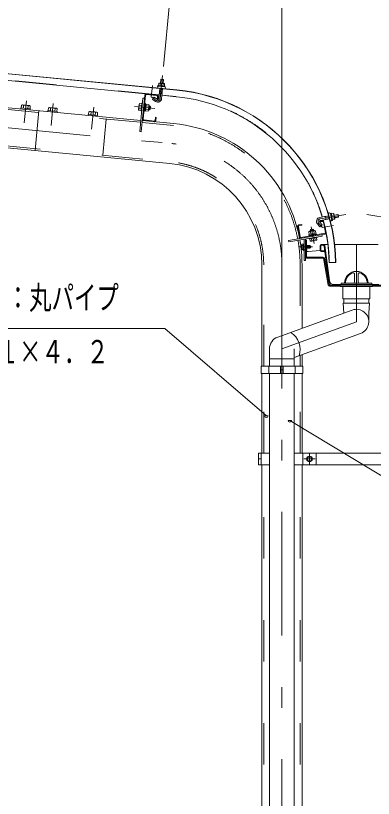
# Model space of a CAD drawing. Units: millimetres, scale not verified. Extents: x -31545 to 31552, y -14700 to 14700.
# Drawn here: x 18734 to 21509, y 5198 to 11276 of the extents above; entities that cross this region are included whole.
import ezdxf
from ezdxf.enums import TextEntityAlignment as Align

# ---------------------------------------------------------------- set-up
doc = ezdxf.new("R2010")
doc.units = ezdxf.units.MM
doc.header["$LTSCALE"] = 80
doc.linetypes.add('USER2', pattern=[10, 4, -6])
doc.linetypes.add('USER3', pattern=[24, 12, -5, 2, -5])
for name, color, linetype, lineweight in [('0-6_2-02BOLD', 7, 'Continuous', 18), ('0-7_2-12HIDDEN', 3, 'USER2', 18), ('0-8_2-22CENTER', 3, 'USER3', 18), ('0-9_2-42THIN', 4, 'Continuous', 18), ('0-A_2-52DIM', 3, 'Continuous', 18)]:
    doc.layers.add(name, color=color, linetype=linetype, lineweight=lineweight)
doc.styles.add('ＭＳ ゴシック', font='')
doc.styles.get('ＭＳ ゴシック').set_extended_font_data('MS Gothic')

msp = doc.modelspace()

# ---------------------------------------------------------------- linework, layer by layer
at = {"layer": '0-6_2-02BOLD'}
for p, q in [((19985.1, 10698.56), (14492.05, 11227.48)), ((14550.07, 11220.14), (19984.93, 10696.82)), ((19847.68, 10659.04), (17342.77, 10900.24)), ((17190.25, 10703.95), (19704.92, 10461.82)), ((19845.14, 10632.69), (19852.54, 10709.56)), ((19853.73, 10730.89), (19855.45, 10748.74)), ((19873.45, 10707.55), (19866.05, 10630.68)), ((19878.07, 10746.56), (19876.35, 10728.71)), ((19722.71, 10471.35), (19740.69, 10658.09)), ((19746.81, 10663.13), (19829.02, 10655.21)), ((19869.82, 10669.97), (19848.92, 10671.99)), ((19868.58, 10657.03), (19980.07, 10646.3)), ((18778.78, 10579.46), (18776.73, 10558.23)), ((18795.87, 10577.82), (18793.83, 10556.58)), ((19710.52, 10578.37), (19693.79, 10579.98)), ((19721.7, 10636.01), (19732.84, 10634.94)), ((19818.47, 10609.01), (19796.25, 10624.85)), ((18774.34, 10558.46), (18773.67, 10551.49)), ((18828.02, 10553.29), (18830.07, 10574.53)), ((18914.77, 10537.9), (18884.88, 10227.49)), ((19002.86, 10536.45), (19004.91, 10557.69)), ((19039.1, 10554.4), (19037.06, 10533.17)), ((19301.36, 10529.15), (19299.31, 10507.91)), ((19318.45, 10527.5), (19316.41, 10506.26)), ((19350.6, 10502.97), (19352.65, 10524.21)), ((19690, 10540.76), (19706.74, 10539.15)), ((19691.27, 10553.84), (19708, 10552.22)), ((19706.41, 10535.68), (19711.98, 10535.15)), ((19736.46, 10555.64), (19744.1, 10561.94)), ((19737.13, 10562.62), (19744.77, 10568.91)), ((19763.06, 10546.92), (19742.84, 10548.87)), ((19745.36, 10575.02), (19765.58, 10573.07)), ((19772.37, 10545.16), (19765.4, 10545.83)), ((19296.93, 10508.14), (19296.26, 10501.17)), ((19716.06, 10460.74), (19959.94, 10437.26)), ((19809.97, 10457.33), (19727.75, 10465.25)), ((21202.06, 9727.7), (21184.41, 9724.59)), ((21234.32, 9732.52), (21203.95, 9727.16)), ((21116.28, 9677.58), (21092.84, 9673.45)), ((21162.09, 9721.11), (21093.77, 9709.07)), ((21097.87, 9685.8), (21168.51, 9698.25)), ((21137.11, 9591.69), (21122.85, 9672.5)), ((21141.94, 9693.57), (21137.84, 9716.84)), ((21188.36, 9702.21), (21206.02, 9705.32)), ((20921.46, 9637.54), (20935.81, 9556.2)), ((20941.33, 9557.17), (20926.99, 9638.52)), ((20931.52, 9645.01), (20954.96, 9649.14)), ((21049.38, 9583.34), (21045.85, 9603.34)), ((21132.57, 9585.21), (20947.81, 9552.63)), ((21013.22, 9541.42), (21012.25, 9546.94)), ((21019.98, 9598.78), (21023.51, 9578.78)), ((21032.51, 9527.75), (21029.59, 9544.31)), ((21030.77, 9572.95), (21036.44, 9581.06)), ((21043.33, 9582.28), (21037.67, 9574.16)), ((21055.46, 9548.87), (21058.38, 9532.31)), ((20967.77, 9500.53), (20955.54, 9500.53)), ((20955.54, 9490.42), (20967.77, 9490.42)), ((20981.42, 9375.32), (20981.42, 9541.49)), ((20989.47, 9532.82), (20981.42, 9532.82)), ((20989.47, 9532.82), (20989.47, 9402.62)), ((20989.47, 9490.82), (21016.77, 9490.82)), ((21019.57, 9525.47), (21016.65, 9542.02)), ((21095.17, 9454.07), (21095.17, 9489.07)), ((21100.42, 9489.07), (21100.42, 9454.07)), ((21155.98, 9497.82), (21103.92, 9497.82)), ((21103.92, 9492.57), (21122.51, 9492.57)), ((21125.98, 9489.53), (21130.65, 9454.53)), ((21167.46, 9218.44), (21131.18, 9490.23)), ((21544.99, 9497.82), (21208.85, 9497.82)), ((20967.77, 9470.21), (20955.54, 9470.21)), ((20967.77, 9458.44), (20973.37, 9458.44)), ((21016.77, 9469.82), (20989.47, 9469.82)), ((21095.24, 9452.98), (21003.22, 9444.7)), ((21127.18, 9450.57), (21103.92, 9450.57)), ((21103.92, 9445.32), (21128.81, 9445.32)), ((21132.29, 9442.28), (21164.89, 9198)), ((20991.22, 9400.87), (21120.25, 9400.87)), ((21120.25, 9392.82), (20991.22, 9392.82)), ((21121.97, 9391.37), (21158.74, 9182.87)), ((21166.66, 9184.26), (21129.9, 9392.77)), ((20643.49, 8553.9), (20643.49, 9341.41)), ((20955.34, 9341.41), (20955.34, 8847.88)), ((21165.24, 9358.78), (21217.74, 9358.78)), ((21362.92, 9267.86), (21362.92, 9209.07)), ((21390.92, 9209.07), (21390.92, 9267.86)), ((21585.45, 9182.82), (21168.39, 9182.82)), ((21202.15, 9188.07), (21551.68, 9188.07)), ((21250.92, 9182.82), (21250.92, 9171.62)), ((21495.91, 9188.07), (21495.91, 9198.57)), ((21495.92, 9188.07), (21495.92, 9198.57)), ((21168.39, 9174.77), (21250.92, 9174.77)), ((21271.93, 9171.62), (21271.93, 9077.12)), ((21502.92, 9174.77), (21585.45, 9174.77)), ((21280.66, 9043.31), (21280.66, 9077.12)), ((21473.17, 9077.12), (21473.17, 9043.31)), ((21344, 8989.36), (20766.5, 8779.14)), ((20895.66, 8621.35), (21409.85, 8808.47)), ((20703.17, 8688.7), (20703.17, 8553.91)), ((20895.66, 8553.91), (20895.66, 8688.7)), ((20955.34, 8643.06), (20955.34, 8553.9)), ((20895.66, 8610.13), (20703.15, 8610.13)), ((20697.56, 8553.9), (20697.56, 8497.9)), ((20788.74, 8553.9), (20788.74, 8497.9)), ((20788.74, 8525.9), (20810.09, 8525.9)), ((20810.09, 8497.9), (20810.09, 8553.9)), ((20901.24, 8553.9), (20901.24, 8497.9)), ((20643.49, 7878.4), (20643.49, 8497.9)), ((20703.16, 8497.9), (20703.16, 2260.9)), ((20895.69, 8497.9), (20895.69, 2260.9)), ((20955.34, 7878.4), (20955.34, 8497.9)), ((20637.9, 7787.41), (20637.9, 7878.4)), ((20960.95, 7787.41), (20960.95, 7878.4)), ((21065.95, 7787.41), (21065.95, 7878.4)), ((20637.9, 7832.91), (20616.55, 7832.91)), ((20643.49, 2260.9), (20643.49, 7787.41)), ((20955.34, 2260.9), (20955.34, 7787.41))]:
    msp.add_line(p, q, dxfattribs=at)
for points in [[(19930.04, 10126.85), (14605.98, 10639.49), (14635.87, 10949.91), (14653.29, 10948.23)], [(19856.48, 10750.41), (19859.43, 10781.11), (19880.33, 10779.1), (19877.38, 10748.4)], [(19859.43, 10781.11), (19861.34, 10782.69), (19878.76, 10781.01), (19880.33, 10779.1)], [(19887.67, 10727.63), (19889.38, 10745.47), (19886.52, 10747.51), (19847.33, 10751.29), (19844.13, 10749.83), (19842.41, 10731.98)], [(19735.12, 10658.63), (19707.67, 10373.65), (19696.53, 10374.72), (19721.69, 10636.01)], [(19796.25, 10624.85), (19808.44, 10641.94), (19830.66, 10626.11)], [(19834.06, 10649.1), (19831.78, 10625.41), (19837.35, 10624.87), (19839.64, 10648.56)], [(18845.12, 10551.64), (18847.17, 10572.88), (18842.01, 10576.55), (18784.53, 10582.09), (18778.78, 10579.46)], [(19711.78, 10591.45), (19695.03, 10593.06), (19692.21, 10589.09), (19687.98, 10545.19), (19690, 10540.76)], [(19706.41, 10535.68), (19712.11, 10594.91), (19717.68, 10594.38)], [(19728.7, 10533.53), (19734.28, 10533), (19739.98, 10592.23), (19734.41, 10592.76)], [(19739.75, 10589.79), (19746.71, 10589.12), (19741.48, 10534.77), (19734.51, 10535.44)], [(19741.58, 10535.79), (19761.8, 10533.85), (19764.63, 10537.81), (19768.86, 10581.71), (19766.84, 10586.15), (19746.61, 10588.1)], [(18774.34, 10558.46), (18847.5, 10551.41), (18846.84, 10544.44)], [(18982.7, 10531.36), (18983.38, 10538.33), (19056.54, 10531.28), (19055.87, 10524.32)], [(19054.16, 10531.51), (19056.2, 10552.76), (19051.05, 10556.43), (18993.56, 10561.96), (18987.81, 10559.34), (18985.76, 10538.1)], [(19367.7, 10501.32), (19369.75, 10522.56), (19364.6, 10526.23), (19307.11, 10531.77), (19301.36, 10529.15)], [(19768.08, 10573.7), (19775.05, 10573.03), (19772.37, 10545.16), (19778.1, 10549.88), (19779.78, 10567.3), (19775.05, 10573.03)], [(19296.93, 10508.14), (19370.09, 10501.09), (19369.42, 10494.12)], [(19821.66, 10461.83), (19823.94, 10485.51), (19818.36, 10486.05), (19816.08, 10462.37)], [(21182.44, 9735.79), (21200.09, 9738.9), (21202.36, 9736.21), (21209.2, 9697.43), (21207.99, 9694.13), (21190.33, 9691.01)], [(21207.6, 9706.48), (21237.97, 9711.84), (21239.39, 9713.87), (21236.35, 9731.1), (21234.32, 9732.52), (21237.97, 9711.84)], [(21093.21, 9672.98), (21110.76, 9652.08), (21092.65, 9636.89), (21075.11, 9657.79)], [(21092.85, 9673.45), (21091.87, 9678.97), (21115.31, 9683.1)], [(20954.96, 9649.14), (20953.99, 9654.65), (20930.55, 9650.52)], [(21010.58, 9576.5), (21007.05, 9596.5), (21010.78, 9599.63), (21054.21, 9607.29), (21058.79, 9605.63), (21062.31, 9585.62)], [(21045.07, 9612.78), (21038.98, 9617.05), (21021.75, 9614), (21017.49, 9607.92)], [(21046.27, 9605.89), (21045.07, 9612.78), (21017.49, 9607.92), (21018.72, 9601.04)], [(20852.21, 9518.71), (20850.27, 9529.75), (21133.54, 9579.69)], [(20852.21, 9518.71), (21110.48, 9564.25), (21108.54, 9575.28)], [(21009.33, 9563.48), (21008.36, 9568.99), (21066.96, 9579.33), (21067.94, 9573.81)], [(21064.55, 9578.9), (21063.33, 9585.8), (21009.57, 9576.32), (21010.78, 9569.42)], [(21013.22, 9541.42), (21071.83, 9551.75), (21070.85, 9557.27)], [(21068.39, 9551.15), (21071.32, 9534.59), (21067.58, 9531.47), (21024.16, 9523.8), (21019.57, 9525.47)], [(20955.54, 9500.53), (20953.77, 9497.47), (20953.77, 9463.17), (20955.54, 9460.11), (20967.77, 9460.11)], [(20967.77, 9458.44), (20967.77, 9502.19), (20973.37, 9502.19)], [(20973.37, 9540.08), (20973.37, 9375.32), (20981.42, 9375.32)], [(21250.92, 9171.62), (21502.92, 9171.62), (21502.92, 9182.82)], [(21495.92, 9198.57), (21257.92, 9198.57), (21257.92, 9188.07)], [(21271.93, 9077.12), (21481.92, 9077.12), (21481.92, 9171.62)], [(21473.17, 8898.92), (21473.17, 8966.34), (21480.17, 9043.31), (21273.66, 9043.31), (21280.67, 8966.31)], [(20703.16, 7787.41), (20616.55, 7787.41), (20616.55, 7878.4), (20703.16, 7878.4)], [(20895.69, 7878.4), (22137.28, 7878.4), (22137.28, 7787.41), (20895.69, 7787.41)]]:
    msp.add_lwpolyline(points, dxfattribs=at)
for points in [[(19837.16, 10732.49), (19836.63, 10726.92), (19892.37, 10721.54), (19892.91, 10727.12)], [(21191.24, 9685.82), (21185.73, 9684.85), (21176.01, 9739.99), (21181.52, 9740.97)], [(21016.77, 9490.82), (21016.77, 9469.82), (21020.27, 9473.32), (21020.27, 9487.32)], [(20960.94, 8553.9), (20960.94, 8497.9), (20637.9, 8497.9), (20637.9, 8553.9)], [(20995.51, 7822.81), (21013.01, 7812.69), (21030.51, 7822.81), (21030.51, 7843.01), (21013.01, 7853.12), (20995.51, 7843.01)]]:
    msp.add_lwpolyline(points, close=True, dxfattribs=at)
for radius in [21.88, 17.15]:
    msp.add_circle((21013.01, 7832.91), radius, dxfattribs=at)
for centre, radius, start, end in [((19839.45, 10719.61), 7, 84.4998, 264.4998), ((19848.99, 10741.02), 10.06, 50.11574, 110.11574), ((19863.32, 10711.96), 37.62, 66.91203, 102.08795), ((19882.93, 10737.75), 10.06, 58.88425, 118.88425), ((19888.22, 10714.91), 7, 264.50061, 84.50061), ((19854.42, 9341.41), 1363.42, 0.73001, 84.5), ((19746.27, 10657.56), 11.2, 84.4973, 174.4973), ((19746.27, 10657.56), 5.6, 84.4973, 174.4973), ((19828.49, 10649.63), 5.6, 354.5092, 84.50122), ((19828.49, 10649.63), 11.2, 354.50143, 84.50122), ((19854.42, 9341.41), 1310.92, 16.43245, 84.5), ((19854.42, 9341.41), 1361.67, 0.73094, 84.50003), ((18786.36, 10568.61), 13.24, 44.06885, 84.5), ((18808.65, 10531.31), 48.23, 63.6357, 105.3643), ((18837.65, 10563.66), 13.24, 84.5, 124.92831), ((19726.54, 10563.63), 36.61, 153.47365, 195.52446), ((19702.01, 10585.79), 10.07, 174.49905, 215.22588), ((19758.61, 10580.34), 10.07, 313.77223, 354.49905), ((19835.99, 10633.58), 30.18, 234.5, 354.5), ((19835.99, 10633.58), 9.19, 234.5, 354.5), ((18995.39, 10548.48), 13.24, 44.06885, 84.5), ((19017.69, 10511.19), 48.23, 63.6357, 105.3643), ((19046.68, 10543.54), 13.24, 84.5, 124.92831), ((19308.94, 10518.29), 13.24, 44.06885, 84.5), ((19331.23, 10481), 48.23, 63.6357, 105.3643), ((19360.24, 10513.35), 13.24, 84.5, 124.92831), ((19698.22, 10546.57), 10.07, 133.77223, 174.49905), ((19730.3, 10563.27), 36.61, 333.47365, 15.52446), ((19754.84, 10541.12), 10.07, 354.49905, 35.22588), ((19728.28, 10470.82), 11.2, 174.4973, 264.48845), ((19728.28, 10470.82), 5.6, 174.4973, 264.48845), ((19810.51, 10462.9), 11.2, 264.49953, 354.50208), ((19810.51, 10462.9), 5.6, 264.49953, 354.5092), ((19854.42, 9341.41), 1100.92, 10.65311, 84.50005), ((19854.42, 9341.41), 789.08, 0, 84.50003), ((21168.41, 9735.1), 8.33, 10.01471, 190.01471), ((21192.9, 9731.86), 10.06, 335.62325, 35.62325), ((21168.73, 9710.28), 37.62, 352.41954, 27.59546), ((21099.24, 9678.04), 31.5, 99.99847, 220.00092), ((21099.24, 9678.04), 7.88, 100.00249, 220.00249), ((21117.26, 9672.07), 11.2, 75.34628, 100.00198), ((21117.26, 9672.07), 5.6, 14.67992, 100.00677), ((19854.42, 9341.41), 1310.92, 0.75925, 15.39432), ((21179.32, 9687.27), 5.89, 190.00774, 10.00774), ((21198.83, 9698.28), 10.06, 344.39175, 44.39175), ((20932.49, 9639.49), 11.2, 100.00313, 190.00211), ((20932.49, 9639.49), 5.6, 100.00652, 190.00652), ((21038.86, 9567.41), 36.61, 78.97455, 121.02536), ((21053.64, 9596.97), 10.07, 100.00273, 140.72955), ((20946.84, 9558.15), 11.2, 190.01096, 280.00211), ((20946.84, 9558.15), 5.6, 190.01537, 280.00652), ((21014.84, 9590.13), 10.07, 59.27591, 100.00273), ((21131.6, 9590.72), 5.6, 280.00652, 10.00652), ((21131.6, 9590.72), 11.2, 280.00217, 340.37393), ((19854.42, 9341.41), 1100.92, 0, 10.0701), ((19854.45, 9341.27), 1100.93, 7.7531, 10.07008), ((20997.32, 9496.88), 52.5, 187.75275, 213.93475), ((20961.88, 9495.47), 8.11, 180, 218.53142), ((20983.56, 9480.32), 29.79, 160.16866, 199.8291), ((21024.72, 9534.12), 10.07, 280.00273, 320.72955), ((21039.51, 9563.68), 36.61, 258.97455, 301.02536), ((21063.52, 9540.96), 10.07, 239.27591, 280.00273), ((21103.92, 9489.07), 8.75, 90, 180), ((21103.92, 9489.07), 3.5, 90, 180), ((21122.51, 9489.07), 8.75, 7.60199, 90), ((21122.51, 9489.07), 3.5, 7.60419, 90), ((20961.87, 9465.16), 8.11, 141.45375, 180), ((20997.32, 9496.88), 52.5, 224.45744, 242.85269), ((20997.32, 9496.88), 52.5, 261.39389, 276.44838), ((21103.92, 9454.07), 8.75, 180, 270), ((21103.92, 9454.07), 3.5, 180, 270), ((21127.18, 9454.07), 3.5, 270, 7.60158), ((21128.81, 9441.82), 3.5, 7.60419, 90), ((20991.22, 9402.62), 9.8, 180, 270), ((20991.22, 9402.62), 1.75, 180, 270), ((21120.25, 9391.07), 9.8, 10.00009, 90), ((21120.25, 9391.07), 1.75, 10.00024, 90), ((21376.92, 9198.57), 91, 0, 180), ((21376.92, 9198.57), 84, 109.47118, 180), ((21352.42, 9267.86), 10.5, 0, 109.47488), ((21401.42, 9267.86), 10.5, 70.52512, 180), ((21376.92, 9198.57), 84, 0, 70.52882), ((21168.39, 9184.57), 9.8, 189.99997, 270), ((21182.24, 9200.32), 17.5, 187.60313, 270), ((21168.39, 9184.57), 1.75, 190.00024, 270), ((21202.15, 9223.07), 35, 187.60286, 270), ((21352.42, 9209.07), 10.5, 270, 0), ((21401.42, 9209.07), 10.5, 180, 270), ((21376.93, 8898.92), 96.25, 289.99896, 110.00061), ((20786.12, 8683.88), 154.95, 341.60916, 58.39587), ((20799.43, 8688.7), 96.25, 110.0018, 180)]:
    msp.add_arc(centre, radius, start, end, dxfattribs=at)
at = {"layer": '0-7_2-12HIDDEN'}
for p, q in [((19847.84, 10660.79), (17342.94, 10901.98)), ((14624.81, 10652.44), (19931.46, 10141.48)), ((19703.51, 10447.18), (17188.84, 10689.32)), ((19868.75, 10658.77), (19980.23, 10648.04)), ((19435.95, 10472.95), (19408.88, 10191.8)), ((19958.53, 10422.63), (19714.65, 10446.11)), ((20658.19, 8553.9), (20658.19, 9341.41)), ((20940.64, 9341.41), (20940.64, 8842.53)), ((20940.64, 8553.9), (20940.64, 8637.72)), ((20658.19, 7878.4), (20658.19, 8497.9)), ((20940.64, 7878.4), (20940.64, 8497.9)), ((20658.19, 2260.9), (20658.19, 7787.41)), ((20940.64, 2260.9), (20940.64, 7787.41))]:
    msp.add_line(p, q, dxfattribs=at)
for radius, start, end in [(1312.67, 16.42381, 84.5), (1086.22, 10.66197, 84.50003), (803.77, 0, 84.50003), (1312.67, 0.75822, 15.3871), (1086.22, 0, 10.07104)]:
    msp.add_arc((19854.42, 9341.41), radius, start, end, dxfattribs=at)
at = {"layer": '0-8_2-22CENTER'}
for p, q in [((14533.82, 10803.08), (19944.99, 10282.06)), ((19872.95, 10812.01), (19855.59, 10631.69)), ((19786.24, 10641.75), (19795.16, 10734.42)), ((19791.09, 10641.43), (19824.56, 10617.56)), ((18800.19, 10443.44), (18816.63, 10614.16)), ((19025.66, 10594.03), (19009.22, 10423.32)), ((19322.78, 10393.13), (19339.21, 10563.84)), ((19813.77, 10555.23), (19655.25, 10570.5)), ((21095.83, 9697.43), (21294.74, 9732.5)), ((21459.1, 9732.5), (21658.01, 9697.43)), ((21084.17, 9665.39), (21110.59, 9633.89)), ((21049.66, 9506.06), (21026.68, 9636.47)), ((21112.86, 9629.36), (21200.09, 9644.74)), ((21037.77, 9480.32), (20936.27, 9480.32)), ((20959.37, 9455.82), (20995.42, 9455.82)), ((20799.42, 9341.41), (20799.42, -1281.07)), ((21013.01, 7876.65), (21013.01, 7789.16)), ((20969.25, 7832.91), (21056.76, 7832.91))]:
    msp.add_line(p, q, dxfattribs=at)
msp.add_lwpolyline([(20799.43, 8688.7), (21376.92, 8898.91), (21376.92, 9497.82)], dxfattribs=at)
for centre, radius, start, end in [((19835.99, 10633.58), 19.69, 234.5, 354.5), ((19854.42, 9341.41), 945, 0, 84.50003), ((21099.24, 9678.04), 19.69, 100.00238, 219.99998)]:
    msp.add_arc(centre, radius, start, end, dxfattribs=at)
at = {"layer": '0-9_2-42THIN'}
for p, q in [((19861.34, 10782.69), (19858.22, 10750.24)), ((19875.64, 10748.56), (19878.76, 10781.01)), ((19850.67, 10671.82), (19854.28, 10709.39)), ((19871.7, 10707.71), (19868.08, 10670.14)), ((19848.29, 10665.49), (19850.67, 10671.82)), ((19868.08, 10670.14), (19869.2, 10663.47)), ((19765.74, 10549.31), (19776.19, 10548.3)), ((19778.2, 10569.2), (19767.75, 10570.21)), ((21204.26, 9725.43), (21236.35, 9731.1)), ((21138.21, 9714.73), (21130.01, 9715.45)), ((21162.68, 9719.05), (21138.21, 9714.74)), ((21239.39, 9713.86), (21207.29, 9708.2)), ((21020.34, 9611.98), (21022.15, 9601.64)), ((21042.84, 9605.28), (21041, 9615.63)), ((21019.57, 9488.02), (20989.47, 9488.02)), ((20989.47, 9472.62), (21019.57, 9472.62))]:
    msp.add_line(p, q, dxfattribs=at)
msp.add_lwpolyline([(21134.11, 9692.19), (21141.58, 9695.67), (21167.94, 9700.32)], dxfattribs=at)
at = {"layer": '0-A_2-52DIM'}
for p, q in [((20799.42, 12365.45), (20799.42, 9377.93)), ((19929.63, 11400.62), (19879.67, 10881.69)), ((20692.97, 8167.82), (20664.97, 8167.82)), ((20874.87, 8133), (20846.87, 8133))]:
    msp.add_line(p, q, dxfattribs=at)
for points in [[(17932.02, 8845.48), (19892.02, 8845.48), (20678.97, 8167.82)], [(20860.87, 8133), (22692.27, 7026.09), (25492.28, 7026.09)]]:
    msp.add_lwpolyline(points, dxfattribs=at)
for centre in [(20678.97, 8167.82), (20860.87, 8133)]:
    msp.add_arc(centre, 14, 180, 0, dxfattribs=at)

# ---------------------------------------------------------------- texts
at = {"layer": '0-A_2-52DIM', "color": 7, "style": 'ＭＳ ゴシック', "width": 0.7}
for s, p in [('柱・梁：丸パイプ', (18142.02, 8940.36)), ('φ８９．１×４．２', (17932.02, 8520.35))]:
    msp.add_text(s, height=182.3, dxfattribs=at).set_placement(p, align=Align.BOTTOM_LEFT)

doc.saveas('drawing.dxf')
